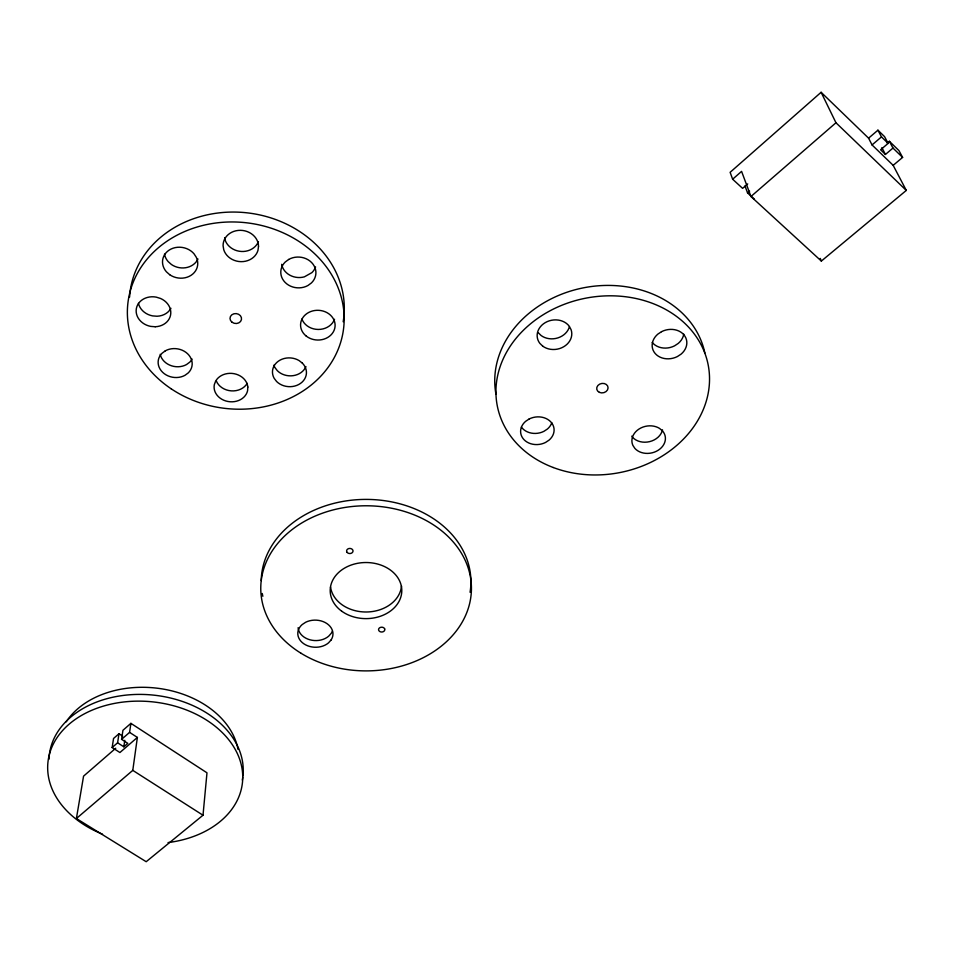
<?xml version="1.0" encoding="UTF-8"?>
<svg xmlns="http://www.w3.org/2000/svg" width="954" height="954" viewBox="0 0 954 954"><rect width="100%" height="100%" fill="white"/><g stroke="black" fill="none" stroke-linecap="round" stroke-linejoin="round"><path stroke-width="1.43" d="M115.732 748.246L83.57 776.139L76.392 818.532L146.189 861.712L203.011 815.229L206.982 772.812L130.901 723.359L122.947 730.287L121.587 739.338L127.812 743.357L123.829 746.803L117.604 742.796L118.976 733.745L122.696 736.13M76.392 818.532L132.785 770.367L137.376 737.43L129.589 732.386L130.901 723.359M123.829 746.803L124.783 740.328M137.376 737.43L119.918 752.527L112.155 747.542L113.55 738.468L118.976 733.745M732.636 179.221L741.58 171.374L750.953 196.5L821.346 261.074L906.3 190.418L893.171 165.34L872.051 144.936L868.581 138.175L821.108 92.288L730.132 172.316L732.636 179.221L742.606 188.367L747.721 183.907M754.375 199.171L747.566 192.923L749.617 191.146M112.155 747.542L117.604 742.796M121.587 739.338L129.589 732.386M750.953 196.5L835.966 122.756L821.108 92.288M868.581 138.175L877.93 130.185L884.561 136.625L888.138 143.374L880.602 149.778L885.431 154.453L892.98 148.073L889.366 141.287L887.232 143.112M872.051 144.936L881.472 136.899L877.93 130.185M893.171 165.34L902.603 157.41L898.942 150.589L889.366 141.287M132.785 770.367L203.011 815.229M835.966 122.756L906.3 190.418M881.472 136.899L888.138 143.374M892.98 148.073L902.603 157.41M538.235 332.707L541.097 335.51A17.244 14.644 -10.2 0 0 569.455 326.626M631.798 436.133L632.538 437.266A16.743 13.583 -11.6 0 0 649.686 441.619A16.743 13.583 -11.6 0 0 662.517 429.86M881.878 147.655L885.431 154.453M820.249 258.415L821.346 261.074M744.991 185.958L747.566 192.923M224.655 237.641L225.013 239.752A17.589 15.55 7.5 0 0 241.362 251.474A17.589 15.55 7.5 0 0 258.439 241.6M192.1 359.086A16.945 14.334 9.1 0 1 189.751 362.15L186.531 364.547A16.945 14.334 9.1 0 1 160.189 354.292M197.967 258.999A17.53 15.324 10.8 0 1 171.386 264.473L168.119 261.551A17.53 15.324 10.8 0 1 164.505 254.11M315.571 266.917A17.434 15.312 3.5 0 1 311.886 272.629L304.374 276.851A17.434 15.312 3.5 0 1 281.68 264.306M305.936 366.586A16.85 14.322 3.4 0 1 277.328 370.689L274.919 367.528A16.85 14.322 3.4 0 1 273.87 365.179M129.577 297.135A107.623 92.896 6.7 0 1 247.432 212.873A107.623 92.896 6.7 0 1 343.178 321.76M247.181 383.365A16.778 14.143 6.1 0 1 231.226 390.866A16.778 14.143 6.1 0 1 216.343 381.051M170.945 308.297A17.255 14.811 11.1 0 1 157.04 316.239L152.58 315.893A17.255 14.811 11.1 0 1 138.449 303.348M334.532 319.268A17.124 14.799 2.1 0 1 318.266 329.452A17.124 14.799 2.1 0 1 301.917 319.065M66.22 721.82A90.773 66.303 6 0 1 161.882 688.86A90.773 66.303 6 0 1 237.987 749.319M551.794 422.729A16.659 13.738 -7.7 0 1 547.405 429.026L543.947 431.315A16.659 13.738 -7.7 0 1 521.385 427.082M683.768 334.174A17.363 14.453 -14.7 0 1 678.258 343.404L674.573 345.837A17.363 14.453 -14.7 0 1 652.226 342.403M495.949 394.181A106.478 88.4 -11.1 0 1 583.419 287.834A106.478 88.4 -11.1 0 1 704.851 352.932M262.839 596.298A104.857 82.378 0 0 1 262.267 593.495M261.217 580.581A104.857 82.378 0 0 1 373.527 499.61A104.857 82.378 0 0 1 470.06 592.279M332.35 631.154A17.518 13.535 1.7 0 1 331.217 633.325L328.653 636.211A17.518 13.535 1.7 0 1 309.871 639.776A17.518 13.535 1.7 0 1 298.101 627.72M401.515 585.947A35.632 27.988 0 0 1 366.658 611.991A35.632 27.988 0 0 1 330.537 587.02M242.769 777.224A97.368 70.787 5.9 0 1 242.304 780.026M49.012 759.193A97.368 70.787 5.9 0 1 151.018 694.882A97.368 70.787 5.9 0 1 242.936 775.829M102.531 834.19A97.785 70.894 5.9 0 1 73.637 720.58A97.785 70.894 5.9 0 1 229.365 740.554A97.785 70.894 5.9 0 1 168.035 842.585M247.825 387.05L247.575 390.746A16.922 14.215 6.1 0 1 227.911 401.479A16.922 14.215 6.1 0 1 214.352 384.534L215.699 381.04A16.922 14.215 6.1 0 1 234.064 373.682A16.922 14.215 6.1 0 1 247.825 387.05M258.522 246.359L257.962 250.401A17.756 15.634 7.4 0 1 241.04 261.658A17.756 15.634 7.4 0 1 223.773 249.829L223.081 245.774A17.756 15.634 7.4 0 1 240.563 230.319A17.756 15.634 7.4 0 1 258.522 246.359M331.086 639.991L328.51 642.877A17.601 13.571 1.7 0 1 303.718 643.711A17.601 13.571 1.7 0 1 302.168 624.572L305.638 622.27A17.601 13.571 1.7 0 1 327.067 623.677A17.601 13.571 1.7 0 1 331.086 639.991M165.245 350.869L161.989 353.302A17.089 14.405 9 0 0 162.693 372.358A17.089 14.405 9 0 0 184.993 375.304L188.248 372.907A17.089 14.405 9 0 0 187.628 353.779A17.089 14.405 9 0 0 165.245 350.869M288.633 259.476L285.163 262.088A17.589 15.407 3.5 0 0 285.067 282.36A17.589 15.407 3.5 0 0 307.987 285.484L311.445 282.909A17.589 15.407 3.5 0 0 311.648 262.565A17.589 15.407 3.5 0 0 288.633 259.476M529.088 419.033L525.582 421.37A16.802 13.809 -7.6 0 0 523.961 439.615A16.802 13.809 -7.6 0 0 545.545 442.453L549.027 440.152A16.802 13.809 -7.6 0 0 550.756 421.835A16.802 13.809 -7.6 0 0 529.088 419.033M661.516 331.682L657.783 334.174A17.53 14.537 -14.5 0 0 655.231 353.564A17.53 14.537 -14.5 0 0 677.388 356.557L681.108 354.113A17.53 14.537 -14.5 0 0 683.756 334.651A17.53 14.537 -14.5 0 0 661.516 331.682M155.216 326.745L150.72 326.399A17.41 14.894 11 0 1 136.362 308.512A17.41 14.894 11 0 1 156.253 297.135L160.606 298.495A17.41 14.894 11 0 1 170.575 315.047A17.41 14.894 11 0 1 155.216 326.745M302.382 363.152L299.067 360.564A17.005 14.393 3.4 0 0 278.365 361.184A17.005 14.393 3.4 0 0 274.168 378.321L276.6 381.493A17.005 14.393 3.4 0 0 300.534 383.389A17.005 14.393 3.4 0 0 302.382 363.152M662.481 430.886L659.536 428.406A16.886 13.654 -11.5 0 0 639.097 428.978A16.886 13.654 -11.5 0 0 632.896 445.399L634.899 448.428A16.886 13.654 -11.5 0 0 658.212 450.252A16.886 13.654 -11.5 0 0 662.481 430.886M169.669 274.692L166.366 271.759A17.697 15.407 10.7 0 1 169.18 250.091A17.697 15.407 10.7 0 1 193.984 253.752L196.333 257.341A17.697 15.407 10.7 0 1 191.062 275.324A17.697 15.407 10.7 0 1 169.669 274.692M542.731 346.159L539.833 343.345A17.399 14.727 -10.1 0 1 545.247 322.631A17.399 14.727 -10.1 0 1 569.18 326.149L571.052 329.583A17.399 14.727 -10.1 0 1 563.683 346.767A17.399 14.727 -10.1 0 1 542.731 346.159M347.125 552.366L346.767 551.77A3.208 2.552 0.5 0 1 348.818 548.562A3.208 2.552 0.5 0 1 352.861 550.208L353.004 550.863A3.208 2.552 0.5 0 1 350.81 553.403A3.208 2.552 0.5 0 1 347.125 552.366M384.665 628.901L384.331 628.328A3.112 2.409 -0.4 0 0 380.777 627.315A3.112 2.409 -0.4 0 0 378.571 629.7L378.714 630.32A3.112 2.409 -0.4 0 0 382.602 631.906A3.112 2.409 -0.4 0 0 384.665 628.901M171.207 388.827A108.589 93.409 6.6 0 0 343.464 329.512A108.589 93.409 6.6 0 0 192.625 228.459A108.589 93.409 6.6 0 0 171.207 388.827M232.013 322.202A5.772 4.961 6.6 0 0 241.445 319.638A5.772 4.961 6.6 0 0 233.861 313.794A5.772 4.961 6.6 0 0 232.013 322.202M306.151 336.011A17.279 14.87 2.1 0 0 334.699 328.57A17.279 14.87 2.1 0 0 312.662 310.932A17.279 14.87 2.1 0 0 306.151 336.011M553.237 467.508A107.42 88.853 -10.9 0 0 709.442 375.304A107.42 88.853 -10.9 0 0 545.509 313.329A107.42 88.853 -10.9 0 0 553.237 467.508M599.398 392.368A5.712 4.722 -10.9 0 0 608.068 387.956A5.712 4.722 -10.9 0 0 599.696 384.116A5.712 4.722 -10.9 0 0 599.398 392.368M300.772 653.096A105.334 82.557 0 0 0 470.322 600.293A105.334 82.557 0 0 0 327.186 511.618A105.334 82.557 0 0 0 300.772 653.096M341.592 611.097A35.799 28.048 0 0 0 400.883 596.87A35.799 28.048 0 0 0 355.508 563.754A35.799 28.048 0 0 0 341.592 611.097"/></g></svg>
